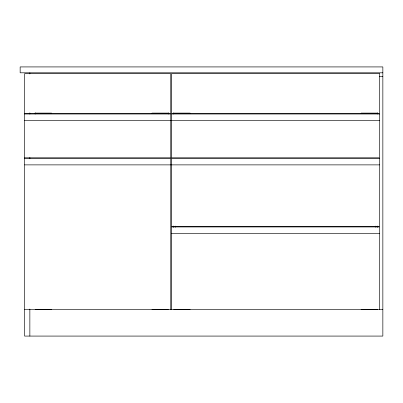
<?xml version="1.0" encoding="UTF-8"?>
<svg xmlns="http://www.w3.org/2000/svg" width="403" height="403" viewBox="0 0 403 403"><rect width="100%" height="100%" fill="white"/><g stroke="black" fill="none" stroke-linecap="round" stroke-linejoin="round"><path stroke-width="0.6" d="M382.85 72.807L20.15 72.807L20.15 66.923L382.85 66.923L382.85 336.077L24.563 336.077L24.563 73.689L170.761 73.689L170.761 113.399L24.563 113.399M379.319 76.333L382.85 76.333M35.152 113.107L51.624 113.107M151.936 113.107L168.409 113.107M173.703 113.107L190.176 113.107M361.083 113.107L377.556 113.107M24.563 113.989L170.761 113.989L170.761 157.815L24.563 157.815M24.563 120.457L170.761 120.457M171.351 120.457L379.616 120.457M24.563 158.404L170.761 158.404L170.761 309.605M24.563 164.877L170.761 164.877M171.351 164.877L379.616 164.877M171.351 233.418L379.616 233.418M35.152 309.308L51.624 309.308M151.936 309.308L168.409 309.308M173.703 309.308L190.176 309.308M361.083 309.308L377.556 309.308M24.563 309.605L382.85 309.605M379.616 309.605L379.616 226.944L171.351 226.944L171.351 309.605M377.556 112.78L377.556 114.059M377.556 225.977L377.556 227.388M375.792 226.063L375.792 227.242M175.466 226.063L175.466 227.242M173.703 112.78L173.703 114.059M173.703 225.977L173.703 227.388M168.409 112.78L168.409 114.059M35.152 112.78L35.152 114.059M29.857 72.807L29.857 73.981M29.857 112.805L29.857 114.104M29.857 157.492L29.857 158.752M29.857 309.041L29.857 336.077M379.616 73.689L171.351 73.689L171.351 113.399L379.616 113.399L379.616 73.689M379.616 113.989L171.351 113.989L171.351 157.815L379.616 157.815L379.616 113.989M379.616 158.404L171.351 158.404L171.351 226.355L379.616 226.355L379.616 158.404"/></g></svg>
